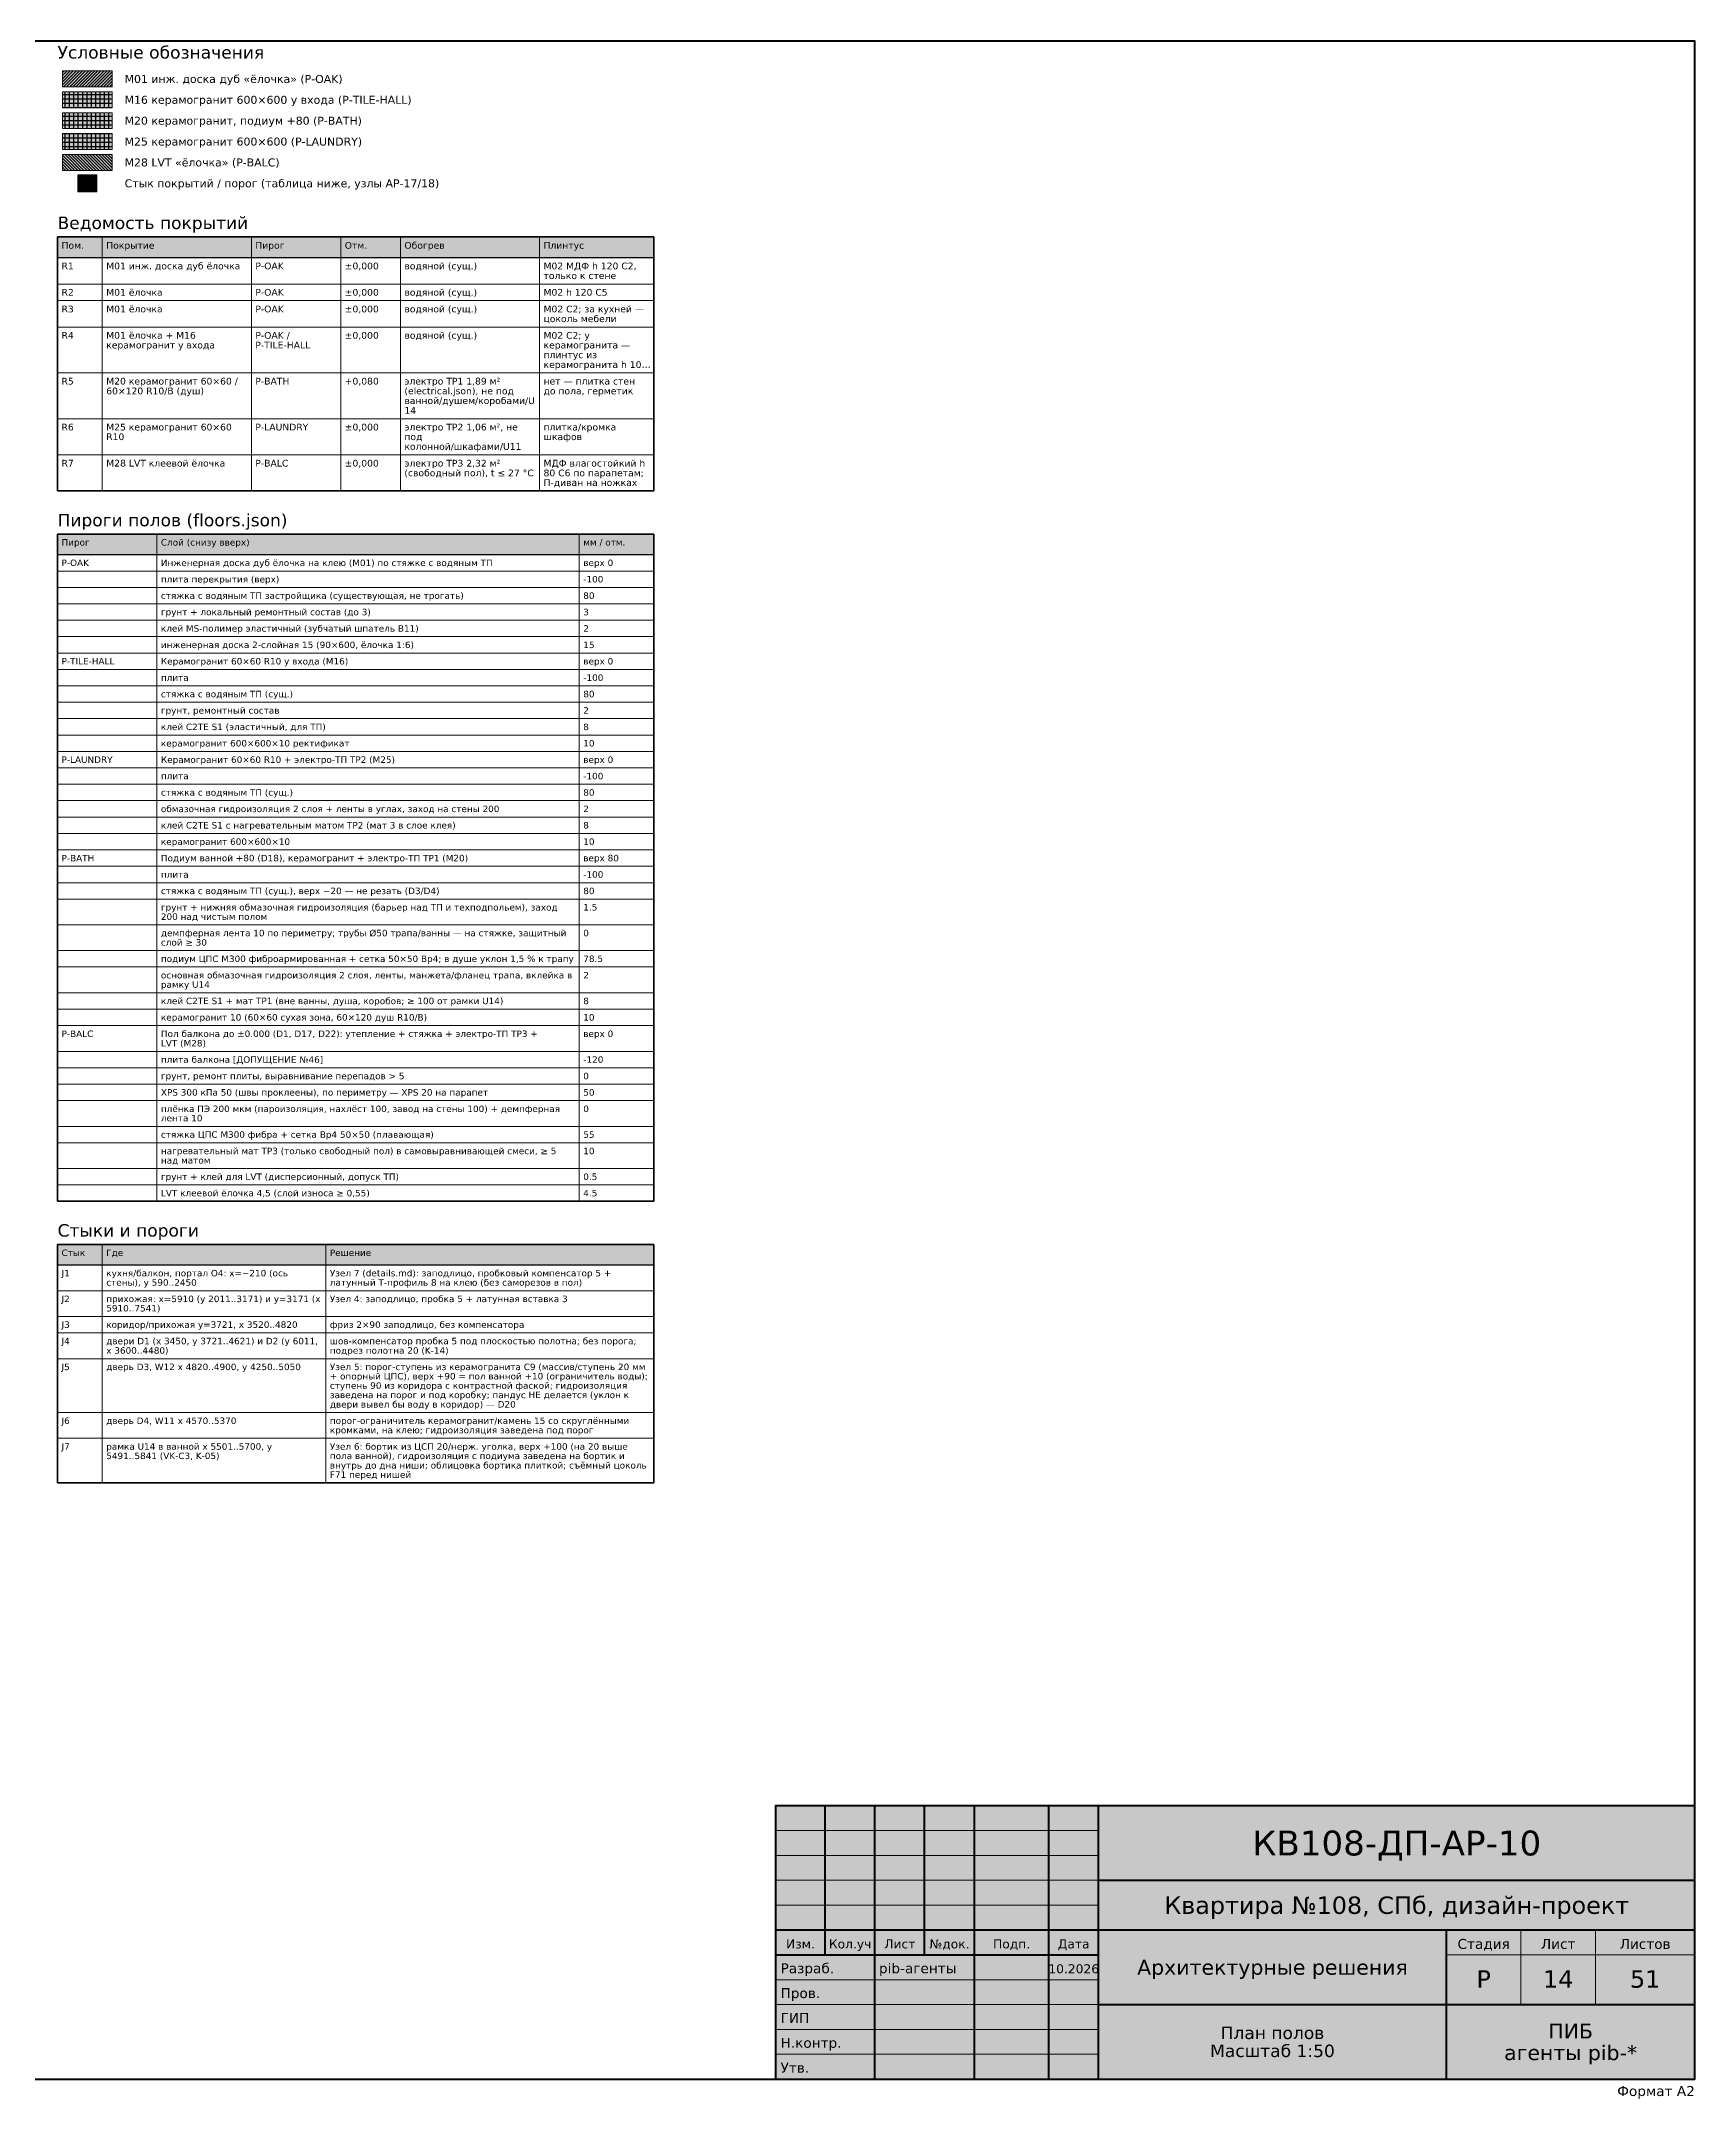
# Model space of a CAD drawing. Header units: millimetres. Extents: x 954 to 29450, y 51 to 20750.
# Drawn here: x 12810 to 29450, y 51 to 20750 of the extents above; entities that cross this region are included whole.
import ezdxf
from ezdxf.enums import TextEntityAlignment as Align

# ---------------------------------------------------------------- set-up
doc = ezdxf.new("R2010")
doc.units = ezdxf.units.MM
doc.layers.add('FRAME', color=7, linetype='CONTINUOUS')
doc.layers.add('TEXT', color=7, linetype='CONTINUOUS')
doc.styles.add('GOST', font='DejaVuSans.ttf')

msp = doc.modelspace()

# ---------------------------------------------------------------- hatches: boundary and pattern name
at = {"layer": 'FRAME', "true_color": 0xffffff}
h = msp.add_hatch(color=7, dxfattribs=at)
h.dxf.hatch_style = 1
h.paths.add_polyline_path([(20200, 250), (29450, 250), (29450, 3000), (20200, 3000)])
at = {"layer": 'TEXT', "true_color": 0xa8865a}
h = msp.add_hatch(dxfattribs=at)
h.set_pattern_fill('ANSI31', scale=6.875)
h.paths.add_polyline_path([(13025, 20290), (13525, 20290), (13525, 20450), (13025, 20450)])
at = {"layer": 'TEXT', "true_color": 0xefe2c8, "transparency": 33554559}
h = msp.add_hatch(color=7, dxfattribs=at)
h.dxf.hatch_style = 1
h.paths.add_polyline_path([(13025, 20290), (13525, 20290), (13525, 20450), (13025, 20450)])
at = {"layer": 'TEXT', "true_color": 0x8f8f8f}
h = msp.add_hatch(dxfattribs=at)
h.set_pattern_fill('NET', scale=13.75)
h.paths.add_polyline_path([(13025, 20080), (13525, 20080), (13525, 20240), (13025, 20240)])
at = {"layer": 'TEXT', "true_color": 0xecebe6, "transparency": 33554559}
h = msp.add_hatch(color=7, dxfattribs=at)
h.dxf.hatch_style = 1
h.paths.add_polyline_path([(13025, 20080), (13525, 20080), (13525, 20240), (13025, 20240)])
at = {"layer": 'TEXT', "true_color": 0x6b8fa6}
h = msp.add_hatch(dxfattribs=at)
h.set_pattern_fill('NET', scale=13.75)
h.paths.add_polyline_path([(13025, 19870), (13525, 19870), (13525, 20030), (13025, 20030)])
at = {"layer": 'TEXT', "true_color": 0xe2edf3, "transparency": 33554559}
h = msp.add_hatch(color=7, dxfattribs=at)
h.dxf.hatch_style = 1
h.paths.add_polyline_path([(13025, 19870), (13525, 19870), (13525, 20030), (13025, 20030)])
at = {"layer": 'TEXT', "true_color": 0x6f8f6b}
h = msp.add_hatch(dxfattribs=at)
h.set_pattern_fill('NET', scale=13.75)
h.paths.add_polyline_path([(13025, 19660), (13525, 19660), (13525, 19820), (13025, 19820)])
at = {"layer": 'TEXT', "true_color": 0xe9f0e4, "transparency": 33554559}
h = msp.add_hatch(color=7, dxfattribs=at)
h.dxf.hatch_style = 1
h.paths.add_polyline_path([(13025, 19660), (13525, 19660), (13525, 19820), (13025, 19820)])
at = {"layer": 'TEXT', "true_color": 0x8a6d3b}
h = msp.add_hatch(dxfattribs=at)
h.set_pattern_fill('ANSI31', scale=6.875, angle=90)
h.paths.add_polyline_path([(13025, 19450), (13525, 19450), (13525, 19610), (13025, 19610)])
at = {"layer": 'TEXT', "true_color": 0xe7d8c0, "transparency": 33554559}
h = msp.add_hatch(color=7, dxfattribs=at)
h.dxf.hatch_style = 1
h.paths.add_polyline_path([(13025, 19450), (13525, 19450), (13525, 19610), (13025, 19610)])
at = {"layer": 'TEXT', "true_color": 0xffffff}
h = msp.add_hatch(color=7, dxfattribs=at)
h.dxf.hatch_style = 1
h.paths.add_polyline_path([(13180, 19235), (13370, 19235), (13370, 19405), (13180, 19405)])
at = {"layer": 'TEXT', "true_color": 0xe6e6e6}
h = msp.add_hatch(color=7, dxfattribs=at)
h.dxf.hatch_style = 1
h.paths.add_polyline_path([(12975, 18573), (18975, 18573), (18975, 18780), (12975, 18780)])
h = msp.add_hatch(color=7, dxfattribs=at)
h.dxf.hatch_style = 1
h.paths.add_polyline_path([(12975, 15585), (18975, 15585), (18975, 15790), (12975, 15790)])
h = msp.add_hatch(color=7, dxfattribs=at)
h.dxf.hatch_style = 1
h.paths.add_polyline_path([(12975, 8440), (18975, 8440), (18975, 8645), (12975, 8645)])

# ---------------------------------------------------------------- linework, layer by layer
at = {"layer": 'FRAME', "color": 7, "lineweight": 50}
for points in [[(1000, 250), (29450, 250), (29450, 20750), (1000, 20750)], [(20200, 250), (29450, 250), (29450, 3000), (20200, 3000)]]:
    msp.add_lwpolyline(points, close=True, dxfattribs=at)
for points in [[(20700, 1500), (20700, 3000)], [(21200, 250), (21200, 3000)], [(21700, 1500), (21700, 3000)], [(22200, 250), (22200, 3000)], [(22950, 250), (22950, 3000)], [(23450, 250), (23450, 3000)], [(23450, 2250), (29450, 2250)], [(20200, 1750), (23450, 1750)], [(23450, 1750), (29450, 1750)], [(26950, 250), (26950, 1750)], [(20200, 1500), (23450, 1500)], [(23450, 1000), (29450, 1000)]]:
    msp.add_lwpolyline(points, dxfattribs=at)
at = {"layer": 'FRAME', "color": 7, "lineweight": 20}
for points in [[(20200, 2750), (23450, 2750)], [(20200, 2500), (23450, 2500)], [(20200, 2250), (23450, 2250)], [(20200, 2000), (23450, 2000)], [(27700, 1000), (27700, 1750)], [(28450, 1000), (28450, 1750)], [(26950, 1500), (29450, 1500)], [(20200, 1250), (23450, 1250)], [(20200, 1000), (23450, 1000)], [(20200, 750), (23450, 750)], [(20200, 500), (23450, 500)]]:
    msp.add_lwpolyline(points, dxfattribs=at)
at = {"layer": 'TEXT', "lineweight": 15, "true_color": 0x555555}
for points in [[(13025, 20290), (13525, 20290), (13525, 20450), (13025, 20450)], [(13025, 20080), (13525, 20080), (13525, 20240), (13025, 20240)], [(13025, 19870), (13525, 19870), (13525, 20030), (13025, 20030)], [(13025, 19660), (13525, 19660), (13525, 19820), (13025, 19820)], [(13025, 19450), (13525, 19450), (13525, 19610), (13025, 19610)]]:
    msp.add_lwpolyline(points, close=True, dxfattribs=at)
at = {"layer": 'TEXT', "lineweight": 20, "true_color": 0xb03a2e}
msp.add_lwpolyline([(13180, 19235), (13370, 19235), (13370, 19405), (13180, 19405)], close=True, dxfattribs=at)
at = {"layer": 'TEXT', "color": 7, "lineweight": 25}
for points in [[(12975, 18573), (18975, 18573), (18975, 18780), (12975, 18780)], [(12975, 15585), (18975, 15585), (18975, 15790), (12975, 15790)], [(12975, 8440), (18975, 8440), (18975, 8645), (12975, 8645)]]:
    msp.add_lwpolyline(points, close=True, dxfattribs=at)
at = {"layer": 'TEXT', "color": 7, "lineweight": 15}
for points in [[(12975, 18780), (12975, 18573)], [(13425, 18780), (13425, 18573)], [(14925, 18780), (14925, 18573)], [(15825, 18780), (15825, 18573)], [(16425, 18780), (16425, 18573)], [(17825, 18780), (17825, 18573)], [(18975, 18780), (18975, 18573)], [(12975, 18573), (12975, 18307)], [(13425, 18573), (13425, 18307)], [(14925, 18573), (14925, 18307)], [(15825, 18573), (15825, 18307)], [(16425, 18573), (16425, 18307)], [(17825, 18573), (17825, 18307)], [(18975, 18573), (18975, 18307)], [(12975, 18307), (12975, 18140)], [(13425, 18307), (13425, 18140)], [(14925, 18307), (14925, 18140)], [(15825, 18307), (15825, 18140)], [(16425, 18307), (16425, 18140)], [(17825, 18307), (17825, 18140)], [(18975, 18307), (18975, 18140)], [(12975, 18140), (12975, 17874)], [(13425, 18140), (13425, 17874)], [(14925, 18140), (14925, 17874)], [(15825, 18140), (15825, 17874)], [(16425, 18140), (16425, 17874)], [(17825, 18140), (17825, 17874)], [(18975, 18140), (18975, 17874)], [(12975, 17874), (12975, 17413)], [(13425, 17874), (13425, 17413)], [(14925, 17874), (14925, 17413)], [(15825, 17874), (15825, 17413)], [(16425, 17874), (16425, 17413)], [(17825, 17874), (17825, 17413)], [(18975, 17874), (18975, 17413)], [(12975, 17413), (12975, 16952)], [(13425, 17413), (13425, 16952)], [(14925, 17413), (14925, 16952)], [(15825, 17413), (15825, 16952)], [(16425, 17413), (16425, 16952)], [(17825, 17413), (17825, 16952)], [(18975, 17413), (18975, 16952)], [(12975, 16952), (12975, 16589)], [(13425, 16952), (13425, 16589)], [(14925, 16952), (14925, 16589)], [(15825, 16952), (15825, 16589)], [(16425, 16952), (16425, 16589)], [(17825, 16952), (17825, 16589)], [(18975, 16952), (18975, 16589)], [(12975, 16589), (12975, 16226)], [(13425, 16589), (13425, 16226)], [(14925, 16589), (14925, 16226)], [(15825, 16589), (15825, 16226)], [(16425, 16589), (16425, 16226)], [(17825, 16589), (17825, 16226)], [(18975, 16589), (18975, 16226)], [(12975, 15790), (12975, 15585)], [(13975, 15790), (13975, 15585)], [(18225, 15790), (18225, 15585)], [(18975, 15790), (18975, 15585)], [(12975, 15585), (12975, 15420)], [(13975, 15585), (13975, 15420)], [(18225, 15585), (18225, 15420)], [(18975, 15585), (18975, 15420)], [(12975, 15420), (12975, 15255)], [(13975, 15420), (13975, 15255)], [(18225, 15420), (18225, 15255)], [(18975, 15420), (18975, 15255)], [(12975, 15255), (12975, 15090)], [(13975, 15255), (13975, 15090)], [(18225, 15255), (18225, 15090)], [(18975, 15255), (18975, 15090)], [(12975, 15090), (12975, 14925)], [(12975, 14925), (12975, 14760)], [(13975, 15090), (13975, 14925)], [(13975, 14925), (13975, 14760)], [(18225, 15090), (18225, 14925)], [(18225, 14925), (18225, 14760)], [(18975, 15090), (18975, 14925)], [(18975, 14925), (18975, 14760)], [(12975, 14760), (12975, 14595)], [(13975, 14760), (13975, 14595)], [(18225, 14760), (18225, 14595)], [(18975, 14760), (18975, 14595)], [(12975, 14595), (12975, 14430)], [(13975, 14595), (13975, 14430)], [(18225, 14595), (18225, 14430)], [(18975, 14595), (18975, 14430)], [(12975, 14430), (12975, 14265)], [(13975, 14430), (13975, 14265)], [(18225, 14430), (18225, 14265)], [(18975, 14430), (18975, 14265)], [(12975, 14265), (12975, 14100)], [(12975, 14100), (12975, 13935)], [(13975, 14265), (13975, 14100)], [(13975, 14100), (13975, 13935)], [(18225, 14265), (18225, 14100)], [(18225, 14100), (18225, 13935)], [(18975, 14265), (18975, 14100)], [(18975, 14100), (18975, 13935)], [(12975, 13935), (12975, 13770)], [(13975, 13935), (13975, 13770)], [(18225, 13935), (18225, 13770)], [(18975, 13935), (18975, 13770)], [(12975, 13770), (12975, 13605)], [(13975, 13770), (13975, 13605)], [(18225, 13770), (18225, 13605)], [(18975, 13770), (18975, 13605)], [(12975, 13605), (12975, 13440)], [(13975, 13605), (13975, 13440)], [(18225, 13605), (18225, 13440)], [(18975, 13605), (18975, 13440)], [(12975, 13440), (12975, 13275)], [(12975, 13275), (12975, 13110)], [(13975, 13440), (13975, 13275)], [(13975, 13275), (13975, 13110)], [(18225, 13440), (18225, 13275)], [(18225, 13275), (18225, 13110)], [(18975, 13440), (18975, 13275)], [(18975, 13275), (18975, 13110)], [(12975, 13110), (12975, 12945)], [(13975, 13110), (13975, 12945)], [(18225, 13110), (18225, 12945)], [(18975, 13110), (18975, 12945)], [(12975, 12945), (12975, 12780)], [(13975, 12945), (13975, 12780)], [(18225, 12945), (18225, 12780)], [(18975, 12945), (18975, 12780)], [(12975, 12780), (12975, 12615)], [(13975, 12780), (13975, 12615)], [(18225, 12780), (18225, 12615)], [(18975, 12780), (18975, 12615)], [(12975, 12615), (12975, 12450)], [(12975, 12450), (12975, 12285)], [(13975, 12615), (13975, 12450)], [(13975, 12450), (13975, 12285)], [(18225, 12615), (18225, 12450)], [(18225, 12450), (18225, 12285)], [(18975, 12615), (18975, 12450)], [(18975, 12450), (18975, 12285)], [(12975, 12285), (12975, 12120)], [(13975, 12285), (13975, 12120)], [(18225, 12285), (18225, 12120)], [(18975, 12285), (18975, 12120)], [(12975, 12120), (12975, 11861)], [(13975, 12120), (13975, 11861)], [(18225, 12120), (18225, 11861)], [(18975, 12120), (18975, 11861)], [(12975, 11861), (12975, 11602)], [(13975, 11861), (13975, 11602)], [(18225, 11861), (18225, 11602)], [(18975, 11861), (18975, 11602)], [(12975, 11602), (12975, 11437)], [(13975, 11602), (13975, 11437)], [(18225, 11602), (18225, 11437)], [(18975, 11602), (18975, 11437)], [(12975, 11437), (12975, 11178)], [(13975, 11437), (13975, 11178)], [(18225, 11437), (18225, 11178)], [(18975, 11437), (18975, 11178)], [(12975, 11178), (12975, 11013)], [(13975, 11178), (13975, 11013)], [(18225, 11178), (18225, 11013)], [(18975, 11178), (18975, 11013)], [(12975, 11013), (12975, 10848)], [(13975, 11013), (13975, 10848)], [(18225, 11013), (18225, 10848)], [(18975, 11013), (18975, 10848)], [(12975, 10848), (12975, 10588)], [(13975, 10848), (13975, 10588)], [(18225, 10848), (18225, 10588)], [(18975, 10848), (18975, 10588)], [(12975, 10588), (12975, 10423)], [(13975, 10588), (13975, 10423)], [(18225, 10588), (18225, 10423)], [(18975, 10588), (18975, 10423)], [(12975, 10423), (12975, 10258)], [(13975, 10423), (13975, 10258)], [(18225, 10423), (18225, 10258)], [(18975, 10423), (18975, 10258)], [(12975, 10258), (12975, 10093)], [(13975, 10258), (13975, 10093)], [(18225, 10258), (18225, 10093)], [(18975, 10258), (18975, 10093)], [(12975, 10093), (12975, 9834)], [(13975, 10093), (13975, 9834)], [(18225, 10093), (18225, 9834)], [(18975, 10093), (18975, 9834)], [(12975, 9834), (12975, 9669)], [(13975, 9834), (13975, 9669)], [(18225, 9834), (18225, 9669)], [(18975, 9834), (18975, 9669)], [(12975, 9669), (12975, 9410)], [(13975, 9669), (13975, 9410)], [(18225, 9669), (18225, 9410)], [(18975, 9669), (18975, 9410)], [(12975, 9410), (12975, 9245)], [(13975, 9410), (13975, 9245)], [(18225, 9410), (18225, 9245)], [(18975, 9410), (18975, 9245)], [(12975, 9245), (12975, 9080)], [(13975, 9245), (13975, 9080)], [(18225, 9245), (18225, 9080)], [(18975, 9245), (18975, 9080)], [(12975, 8645), (12975, 8440)], [(13425, 8645), (13425, 8440)], [(15675, 8645), (15675, 8440)], [(18975, 8645), (18975, 8440)], [(12975, 8440), (12975, 8181)], [(13425, 8440), (13425, 8181)], [(15675, 8440), (15675, 8181)], [(18975, 8440), (18975, 8181)], [(12975, 8181), (12975, 7922)], [(13425, 8181), (13425, 7922)], [(15675, 8181), (15675, 7922)], [(18975, 8181), (18975, 7922)], [(12975, 7922), (12975, 7757)], [(13425, 7922), (13425, 7757)], [(15675, 7922), (15675, 7757)], [(18975, 7922), (18975, 7757)], [(12975, 7757), (12975, 7497)], [(13425, 7757), (13425, 7497)], [(15675, 7757), (15675, 7497)], [(18975, 7757), (18975, 7497)], [(12975, 7497), (12975, 6955)], [(13425, 7497), (13425, 6955)], [(15675, 7497), (15675, 6955)], [(18975, 7497), (18975, 6955)], [(12975, 6955), (12975, 6696)], [(13425, 6955), (13425, 6696)], [(15675, 6955), (15675, 6696)], [(18975, 6955), (18975, 6696)], [(12975, 6696), (12975, 6248)], [(13425, 6696), (13425, 6248)], [(15675, 6696), (15675, 6248)], [(18975, 6696), (18975, 6248)]]:
    msp.add_lwpolyline(points, dxfattribs=at)
at = {"layer": 'TEXT', "color": 7, "lineweight": 35}
for points in [[(12975, 16226), (18975, 16226), (18975, 18780), (12975, 18780)], [(12975, 9080), (18975, 9080), (18975, 15790), (12975, 15790)], [(12975, 6248), (18975, 6248), (18975, 8645), (12975, 8645)]]:
    msp.add_lwpolyline(points, close=True, dxfattribs=at)
at = {"layer": 'TEXT', "color": 7, "lineweight": 15}
for points in [[(12975, 18307), (18975, 18307), (18975, 18573), (12975, 18573)], [(12975, 18140), (18975, 18140), (18975, 18307), (12975, 18307)], [(12975, 17874), (18975, 17874), (18975, 18140), (12975, 18140)], [(12975, 17413), (18975, 17413), (18975, 17874), (12975, 17874)], [(12975, 16952), (18975, 16952), (18975, 17413), (12975, 17413)], [(12975, 16589), (18975, 16589), (18975, 16952), (12975, 16952)], [(12975, 16226), (18975, 16226), (18975, 16589), (12975, 16589)], [(12975, 15420), (18975, 15420), (18975, 15585), (12975, 15585)], [(12975, 15255), (18975, 15255), (18975, 15420), (12975, 15420)], [(12975, 15090), (18975, 15090), (18975, 15255), (12975, 15255)], [(12975, 14925), (18975, 14925), (18975, 15090), (12975, 15090)], [(12975, 14760), (18975, 14760), (18975, 14925), (12975, 14925)], [(12975, 14595), (18975, 14595), (18975, 14760), (12975, 14760)], [(12975, 14430), (18975, 14430), (18975, 14595), (12975, 14595)], [(12975, 14265), (18975, 14265), (18975, 14430), (12975, 14430)], [(12975, 14100), (18975, 14100), (18975, 14265), (12975, 14265)], [(12975, 13935), (18975, 13935), (18975, 14100), (12975, 14100)], [(12975, 13770), (18975, 13770), (18975, 13935), (12975, 13935)], [(12975, 13605), (18975, 13605), (18975, 13770), (12975, 13770)], [(12975, 13440), (18975, 13440), (18975, 13605), (12975, 13605)], [(12975, 13275), (18975, 13275), (18975, 13440), (12975, 13440)], [(12975, 13110), (18975, 13110), (18975, 13275), (12975, 13275)], [(12975, 12945), (18975, 12945), (18975, 13110), (12975, 13110)], [(12975, 12780), (18975, 12780), (18975, 12945), (12975, 12945)], [(12975, 12615), (18975, 12615), (18975, 12780), (12975, 12780)], [(12975, 12450), (18975, 12450), (18975, 12615), (12975, 12615)], [(12975, 12285), (18975, 12285), (18975, 12450), (12975, 12450)], [(12975, 12120), (18975, 12120), (18975, 12285), (12975, 12285)], [(12975, 11861), (18975, 11861), (18975, 12120), (12975, 12120)], [(12975, 11602), (18975, 11602), (18975, 11861), (12975, 11861)], [(12975, 11437), (18975, 11437), (18975, 11602), (12975, 11602)], [(12975, 11178), (18975, 11178), (18975, 11437), (12975, 11437)], [(12975, 11013), (18975, 11013), (18975, 11178), (12975, 11178)], [(12975, 10848), (18975, 10848), (18975, 11013), (12975, 11013)], [(12975, 10588), (18975, 10588), (18975, 10848), (12975, 10848)], [(12975, 10423), (18975, 10423), (18975, 10588), (12975, 10588)], [(12975, 10258), (18975, 10258), (18975, 10423), (12975, 10423)], [(12975, 10093), (18975, 10093), (18975, 10258), (12975, 10258)], [(12975, 9834), (18975, 9834), (18975, 10093), (12975, 10093)], [(12975, 9669), (18975, 9669), (18975, 9834), (12975, 9834)], [(12975, 9410), (18975, 9410), (18975, 9669), (12975, 9669)], [(12975, 9245), (18975, 9245), (18975, 9410), (12975, 9410)], [(12975, 9080), (18975, 9080), (18975, 9245), (12975, 9245)], [(12975, 8181), (18975, 8181), (18975, 8440), (12975, 8440)], [(12975, 7922), (18975, 7922), (18975, 8181), (12975, 8181)], [(12975, 7757), (18975, 7757), (18975, 7922), (12975, 7922)], [(12975, 7497), (18975, 7497), (18975, 7757), (12975, 7757)], [(12975, 6955), (18975, 6955), (18975, 7497), (12975, 7497)], [(12975, 6696), (18975, 6696), (18975, 6955), (12975, 6955)], [(12975, 6248), (18975, 6248), (18975, 6696), (12975, 6696)]]:
    msp.add_lwpolyline(points, close=True, dxfattribs=at)

# ---------------------------------------------------------------- texts
at = {"layer": 'FRAME', "color": 7, "style": 'GOST'}
for s, height, p in [('КВ108-ДП-АР-10', 250, (26450, 2500)), ('Квартира №108, СПб, дизайн-проект', 175, (26450, 1912)), ('Стадия', 100, (27325, 1560)), ('Лист', 100, (28075, 1560)), ('Листов', 100, (28950, 1560)), ('Изм.', 90, (20450, 1565)), ('Кол.уч', 90, (20950, 1565)), ('Лист', 90, (21450, 1565)), ('№док.', 90, (21950, 1565)), ('Подп.', 90, (22575, 1565)), ('Дата', 90, (23200, 1565)), ('Архитектурные решения', 150, (25200, 1300)), ('10.2026', 90, (23200, 1315)), ('Р', 175, (27325, 1170)), ('14', 175, (28075, 1170)), ('51', 175, (28950, 1170)), ('План полов', 125, (25200, 653)), ('ПИБ', 150, (28200, 659)), ('Масштаб 1:50', 125, (25200, 472)), ('агенты pib-*', 150, (28200, 441))]:
    msp.add_text(s, height=height, dxfattribs=at).set_placement(p, align=Align.CENTER)
for s, p in [('Разраб.', (20250, 1315)), ('pib-агенты', (21240, 1315)), ('Пров.', (20250, 1065)), ('ГИП', (20250, 815)), ('Н.контр.', (20250, 565)), ('Утв.', (20250, 315))]:
    msp.add_text(s, height=100, dxfattribs=at).set_placement(p)
msp.add_text('Формат A2', height=100, dxfattribs=at).set_placement((29450, 80), align=Align.RIGHT)
at = {"layer": 'TEXT', "color": 7, "style": 'GOST'}
for s, height, p in [('Условные обозначения', 125, (12975, 20575)), ('M01 инж. доска дуб «ёлочка» (P-OAK)', 80, (13650, 20330)), ('M16 керамогранит 600×600 у входа (P-TILE-HALL)', 80, (13650, 20120)), ('M20 керамогранит, подиум +80 (P-BATH)', 80, (13650, 19910)), ('M25 керамогранит 600×600 (P-LAUNDRY)', 80, (13650, 19700)), ('M28 LVT «ёлочка» (P-BALC)', 80, (13650, 19490)), ('Стык покрытий / порог (таблица ниже, узлы АР-17/18)', 80, (13650, 19280)), ('Ведомость покрытий', 125, (12975, 18860)), ('Пом.', 67.5, (13015, 18662)), ('Покрытие', 67.5, (13465, 18662)), ('Пирог', 67.5, (14965, 18662)), ('Отм.', 67.5, (15865, 18662)), ('Обогрев', 67.5, (16465, 18662)), ('Плинтус', 67.5, (17865, 18662)), ('R1', 67.5, (13015, 18455)), ('M01 инж. доска дуб ёлочка', 67.5, (13465, 18455)), ('P-OAK', 67.5, (14965, 18455)), ('±0,000', 67.5, (15865, 18455)), ('водяной (сущ.)', 67.5, (16465, 18455)), ('M02 МДФ h 120 C2,', 67.5, (17865, 18455)), ('R2', 67.5, (13015, 18190)), ('M01 ёлочка', 67.5, (13465, 18190)), ('P-OAK', 67.5, (14965, 18190)), ('±0,000', 67.5, (15865, 18190)), ('водяной (сущ.)', 67.5, (16465, 18190)), ('только к стене', 67.5, (17865, 18357)), ('M02 h 120 C5', 67.5, (17865, 18190)), ('R3', 67.5, (13015, 18022)), ('M01 ёлочка', 67.5, (13465, 18022)), ('P-OAK', 67.5, (14965, 18022)), ('±0,000', 67.5, (15865, 18022)), ('водяной (сущ.)', 67.5, (16465, 18022)), ('M02 C2; за кухней —', 67.5, (17865, 18022)), ('R4', 67.5, (13015, 17757)), ('M01 ёлочка + M16', 67.5, (13465, 17757)), ('P-OAK /', 67.5, (14965, 17757)), ('±0,000', 67.5, (15865, 17757)), ('водяной (сущ.)', 67.5, (16465, 17757)), ('цоколь мебели', 67.5, (17865, 17924)), ('M02 C2; у', 67.5, (17865, 17757)), ('керамогранит у входа', 67.5, (13465, 17659)), ('P-TILE-HALL', 67.5, (14965, 17659)), ('керамогранита —', 67.5, (17865, 17659)), ('плинтус из', 67.5, (17865, 17561)), ('керамогранита h 10…', 67.5, (17865, 17463)), ('R5', 67.5, (13015, 17296)), ('60×120 R10/B (душ)', 67.5, (13465, 17198)), ('M20 керамогранит 60×60 /', 67.5, (13465, 17296)), ('P-BATH', 67.5, (14965, 17296)), ('+0,080', 67.5, (15865, 17296)), ('электро TP1 1,89 м²', 67.5, (16465, 17296)), ('(electrical.json), не под', 67.5, (16465, 17198)), ('до пола, герметик', 67.5, (17865, 17198)), ('нет — плитка стен', 67.5, (17865, 17296)), ('ванной/душем/коробами/U', 67.5, (16465, 17100)), ('14', 67.5, (16465, 17002)), ('R6', 67.5, (13015, 16834)), ('M25 керамогранит 60×60', 67.5, (13465, 16834)), ('R10', 67.5, (13465, 16737)), ('P-LAUNDRY', 67.5, (14965, 16834)), ('±0,000', 67.5, (15865, 16834)), ('электро TP2 1,06 м², не', 67.5, (16465, 16834)), ('под', 67.5, (16465, 16737)), ('плитка/кромка', 67.5, (17865, 16834)), ('шкафов', 67.5, (17865, 16737)), ('колонной/шкафами/U11', 67.5, (16465, 16639)), ('R7', 67.5, (13015, 16471)), ('M28 LVT клеевой ёлочка', 67.5, (13465, 16471)), ('P-BALC', 67.5, (14965, 16471)), ('±0,000', 67.5, (15865, 16471)), ('электро TP3 2,32 м²', 67.5, (16465, 16471)), ('(свободный пол), t ≤ 27 °C', 67.5, (16465, 16373)), ('80 C6 по парапетам;', 67.5, (17865, 16373)), ('МДФ влагостойкий h', 67.5, (17865, 16471)), ('П-диван на ножках', 67.5, (17865, 16276)), ('Пироги полов (floors.json)', 125, (12975, 15870)), ('Пирог', 65, (13015, 15676)), ('Слой (снизу вверх)', 65, (14015, 15676)), ('мм / отм.', 65, (18265, 15676)), ('P-OAK', 65, (13015, 15470)), ('Инженерная доска дуб ёлочка на клею (M01) по стяжке с водяным ТП', 65, (14015, 15470)), ('верх 0', 65, (18265, 15470)), ('плита перекрытия (верх)', 65, (14015, 15305)), ('-100', 65, (18265, 15305)), ('стяжка с водяным ТП застройщика (существующая, не трогать)', 65, (14015, 15140)), ('80', 65, (18265, 15140)), ('грунт + локальный ремонтный состав (до 3)', 65, (14015, 14975)), ('3', 65, (18265, 14975)), ('клей MS-полимер эластичный (зубчатый шпатель B11)', 65, (14015, 14810)), ('инженерная доска 2-слойная 15 (90×600, ёлочка 1:6)', 65, (14015, 14645)), ('2', 65, (18265, 14810)), ('15', 65, (18265, 14645)), ('P-TILE-HALL', 65, (13015, 14480)), ('Керамогранит 60×60 R10 у входа (M16)', 65, (14015, 14480)), ('верх 0', 65, (18265, 14480)), ('плита', 65, (14015, 14315)), ('-100', 65, (18265, 14315)), ('стяжка с водяным ТП (сущ.)', 65, (14015, 14150)), ('80', 65, (18265, 14150)), ('грунт, ремонтный состав', 65, (14015, 13985)), ('клей C2TE S1 (эластичный, для ТП)', 65, (14015, 13820)), ('8', 65, (18265, 13820)), ('2', 65, (18265, 13985)), ('керамогранит 600×600×10 ректификат', 65, (14015, 13655)), ('10', 65, (18265, 13655)), ('P-LAUNDRY', 65, (13015, 13490)), ('Керамогранит 60×60 R10 + электро-ТП TP2 (M25)', 65, (14015, 13490)), ('верх 0', 65, (18265, 13490)), ('плита', 65, (14015, 13325)), ('-100', 65, (18265, 13325)), ('стяжка с водяным ТП (сущ.)', 65, (14015, 13160)), ('обмазочная гидроизоляция 2 слоя + ленты в углах, заход на стены 200', 65, (14015, 12995)), ('80', 65, (18265, 13160)), ('2', 65, (18265, 12995)), ('клей C2TE S1 с нагревательным матом TP2 (мат 3 в слое клея)', 65, (14015, 12830)), ('8', 65, (18265, 12830)), ('керамогранит 600×600×10', 65, (14015, 12665)), ('10', 65, (18265, 12665)), ('P-BATH', 65, (13015, 12500)), ('Подиум ванной +80 (D18), керамогранит + электро-ТП TP1 (M20)', 65, (14015, 12500)), ('верх 80', 65, (18265, 12500)), ('стяжка с водяным ТП (сущ.), верх −20 — не резать (D3/D4)', 65, (14015, 12170)), ('плита', 65, (14015, 12335)), ('-100', 65, (18265, 12335)), ('80', 65, (18265, 12170)), ('грунт + нижняя обмазочная гидроизоляция (барьер над ТП и техподпольем), заход', 65, (14015, 12005)), ('1.5', 65, (18265, 12005)), ('демпферная лента 10 по периметру; трубы Ø50 трапа/ванны — на стяжке, защитный', 65, (14015, 11746)), ('200 над чистым полом', 65, (14015, 11911)), ('0', 65, (18265, 11746)), ('слой ≥ 30', 65, (14015, 11652)), ('основная обмазочная гидроизоляция 2 слоя, ленты, манжета/фланец трапа, вклейка в', 65, (14015, 11322)), ('подиум ЦПС М300 фиброармированная + сетка 50×50 Вр4; в душе уклон 1,5 % к трапу', 65, (14015, 11487)), ('78.5', 65, (18265, 11487)), ('2', 65, (18265, 11322)), ('рамку U14', 65, (14015, 11228)), ('клей C2TE S1 + мат TP1 (вне ванны, душа, коробов; ≥ 100 от рамки U14)', 65, (14015, 11063)), ('8', 65, (18265, 11063)), ('P-BALC', 65, (13015, 10733)), ('керамогранит 10 (60×60 сухая зона, 60×120 душ R10/B)', 65, (14015, 10898)), ('Пол балкона до ±0.000 (D1, D17, D22): утепление + стяжка + электро-ТП TP3 +', 65, (14015, 10733)), ('верх 0', 65, (18265, 10733)), ('10', 65, (18265, 10898)), ('LVT (M28)', 65, (14015, 10638)), ('плита балкона [ДОПУЩЕНИЕ №46]', 65, (14015, 10473)), ('грунт, ремонт плиты, выравнивание перепадов > 5', 65, (14015, 10308)), ('-120', 65, (18265, 10473)), ('0', 65, (18265, 10308)), ('XPS 300 кПа 50 (швы проклеены), по периметру — XPS 20 на парапет', 65, (14015, 10143)), ('50', 65, (18265, 10143)), ('лента 10', 65, (14015, 9884)), ('плёнка ПЭ 200 мкм (пароизоляция, нахлёст 100, завод на стены 100) + демпферная', 65, (14015, 9978)), ('0', 65, (18265, 9978)), ('стяжка ЦПС М300 фибра + сетка Вр4 50×50 (плавающая)', 65, (14015, 9719)), ('55', 65, (18265, 9719)), ('нагревательный мат TP3 (только свободный пол) в самовыравнивающей смеси, ≥ 5', 65, (14015, 9554)), ('10', 65, (18265, 9554)), ('над матом', 65, (14015, 9460)), ('грунт + клей для LVT (дисперсионный, допуск ТП)', 65, (14015, 9295)), ('0.5', 65, (18265, 9295)), ('LVT клеевой ёлочка 4,5 (слой износа ≥ 0,55)', 65, (14015, 9130)), ('4.5', 65, (18265, 9130)), ('Стыки и пороги', 125, (12975, 8725)), ('Стык', 65, (13015, 8530)), ('Где', 65, (13465, 8530)), ('Решение', 65, (15715, 8530)), ('J1', 65, (13015, 8325)), ('стены), y 590..2450', 65, (13465, 8231)), ('кухня/балкон, портал O4: x=−210 (ось', 65, (13465, 8325)), ('Узел 7 (details.md): заподлицо, пробковый компенсатор 5 +', 65, (15715, 8325)), ('латунный Т-профиль 8 на клею (без саморезов в пол)', 65, (15715, 8231)), ('J2', 65, (13015, 8066)), ('прихожая: x=5910 (y 2011..3171) и y=3171 (x', 65, (13465, 8066)), ('Узел 4: заподлицо, пробка 5 + латунная вставка 3', 65, (15715, 8066)), ('J3', 65, (13015, 7807)), ('5910..7541)', 65, (13465, 7972)), ('коридор/прихожая y=3721, x 3520..4820', 65, (13465, 7807)), ('фриз 2×90 заподлицо, без компенсатора', 65, (15715, 7807)), ('J4', 65, (13015, 7642)), ('двери D1 (x 3450, y 3721..4621) и D2 (y 6011,', 65, (13465, 7642)), ('шов-компенсатор пробка 5 под плоскостью полотна; без порога;', 65, (15715, 7642)), ('x 3600..4480)', 65, (13465, 7547)), ('подрез полотна 20 (K-14)', 65, (15715, 7547)), ('J5', 65, (13015, 7382)), ('дверь D3, W12 x 4820..4900, y 4250..5050', 65, (13465, 7382)), ('Узел 5: порог-ступень из керамогранита C9 (массив/ступень 20 мм', 65, (15715, 7382)), ('ступень 90 из коридора с контрастной фаской; гидроизоляция', 65, (15715, 7194)), ('+ опорный ЦПС), верх +90 = пол ванной +10 (ограничитель воды);', 65, (15715, 7288)), ('двери вывел бы воду в коридор) — D20', 65, (15715, 7005)), ('заведена на порог и под коробку; пандус НЕ делается (уклон к', 65, (15715, 7100)), ('J6', 65, (13015, 6840)), ('дверь D4, W11 x 4570..5370', 65, (13465, 6840)), ('порог-ограничитель керамогранит/камень 15 со скруглёнными', 65, (15715, 6840)), ('J7', 65, (13015, 6581)), ('рамка U14 в ванной x 5501..5700, y', 65, (13465, 6581)), ('Узел 6: бортик из ЦСП 20/нерж. уголка, верх +100 (на 20 выше', 65, (15715, 6581)), ('кромками, на клею; гидроизоляция заведена под порог', 65, (15715, 6746)), ('5491..5841 (VK-C3, K-05)', 65, (13465, 6487)), ('пола ванной), гидроизоляция с подиума заведена на бортик и', 65, (15715, 6487)), ('внутрь до дна ниши; облицовка бортика плиткой; съёмный цоколь', 65, (15715, 6392)), ('F71 перед нишей', 65, (15715, 6298))]:
    msp.add_text(s, height=height, dxfattribs=at).set_placement(p)
at = {"layer": 'TEXT', "true_color": 0xb03a2e, "style": 'GOST'}
msp.add_text('J1', height=90, dxfattribs=at).set_placement((13275, 19275), align=Align.CENTER)

doc.saveas('drawing.dxf')
